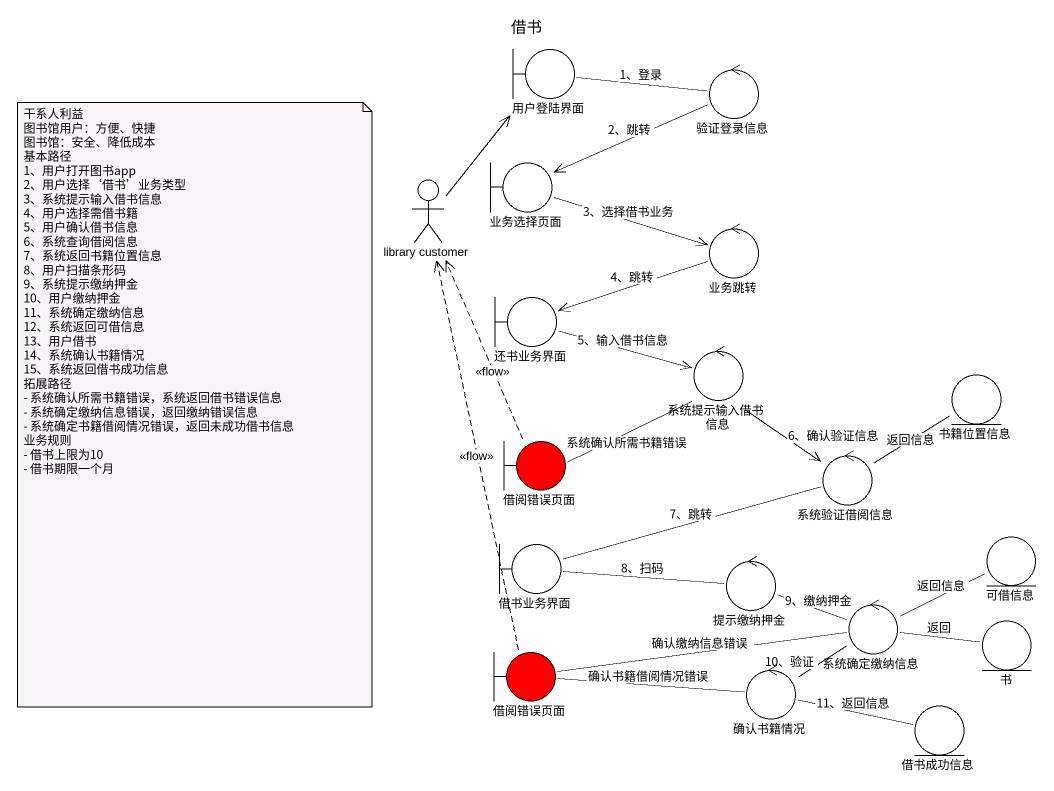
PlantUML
@startuml
title 借书
boundary 用户登陆界面
control 验证登录信息
actor "library customer" as library_customer
boundary 业务选择页面
control 业务跳转
boundary 还书业务界面
control 系统提示输入借书信息
entity 书籍位置信息
boundary 借阅错误页面 #FF0000
control 系统验证借阅信息
boundary 借书业务界面
entity 可借信息
control 提示缴纳押金
control 系统确定缴纳信息
boundary "借阅错误页面" as 借阅错误页面_2 #FF0000
entity 书
control 确认书籍情况
entity 借书成功信息
用户登陆界面 -right- 验证登录信息 : 1、登录
验证登录信息 -left-> 业务选择页面 : 2、跳转
library_customer -up-> 用户登陆界面
业务选择页面 -right-> 业务跳转 : 3、选择借书业务
业务跳转 -left-> 还书业务界面 : 4、跳转
还书业务界面 -right-> 系统提示输入借书信息 : 5、输入借书信息
系统提示输入借书信息 -left- 借阅错误页面 : 系统确认所需书籍错误
系统提示输入借书信息 --> 系统验证借阅信息 : 6、确认验证信息
借阅错误页面 .up.> library_customer : <<flow>>
系统验证借阅信息 -up- 书籍位置信息 : 返回信息
系统验证借阅信息 -left- 借书业务界面 : 7、跳转
借书业务界面 -right- 提示缴纳押金 : 8、扫码
提示缴纳押金 -right- 系统确定缴纳信息 : 9、缴纳押金
系统确定缴纳信息 -right- 可借信息 : 返回信息
系统确定缴纳信息 -left- 借阅错误页面_2 : 确认缴纳信息错误
系统确定缴纳信息 -right- 书 : 返回
系统确定缴纳信息 -- 确认书籍情况 : 10、验证
借阅错误页面_2 .up.> library_customer : <<flow>>
确认书籍情况 -left- 借阅错误页面_2 : 确认书籍借阅情况错误
确认书籍情况 -right- 借书成功信息 : 11、返回信息
note as N1
  干系人利益
  图书馆用户：方便、快捷
  图书馆：安全、降低成本
  基本路径
  1、用户打开图书app
  2、用户选择‘借书’业务类型
  3、系统提示输入借书信息
  4、用户选择需借书籍
  5、用户确认借书信息
  6、系统查询借阅信息
  7、系统返回书籍位置信息
  8、用户扫描条形码
  9、系统提示缴纳押金
  10、用户缴纳押金
  11、系统确定缴纳信息
  12、系统返回可借信息
  13、用户借书
  14、系统确认书籍情况
  15、系统返回借书成功信息
  拓展路径
  - 系统确认所需书籍错误，系统返回借书错误信息
  - 系统确定缴纳信息错误，返回缴纳错误信息
  - 系统确定书籍借阅情况错误，返回未成功借书信息
  业务规则
  - 借书上限为10
  - 借书期限一个月
end note
@enduml
